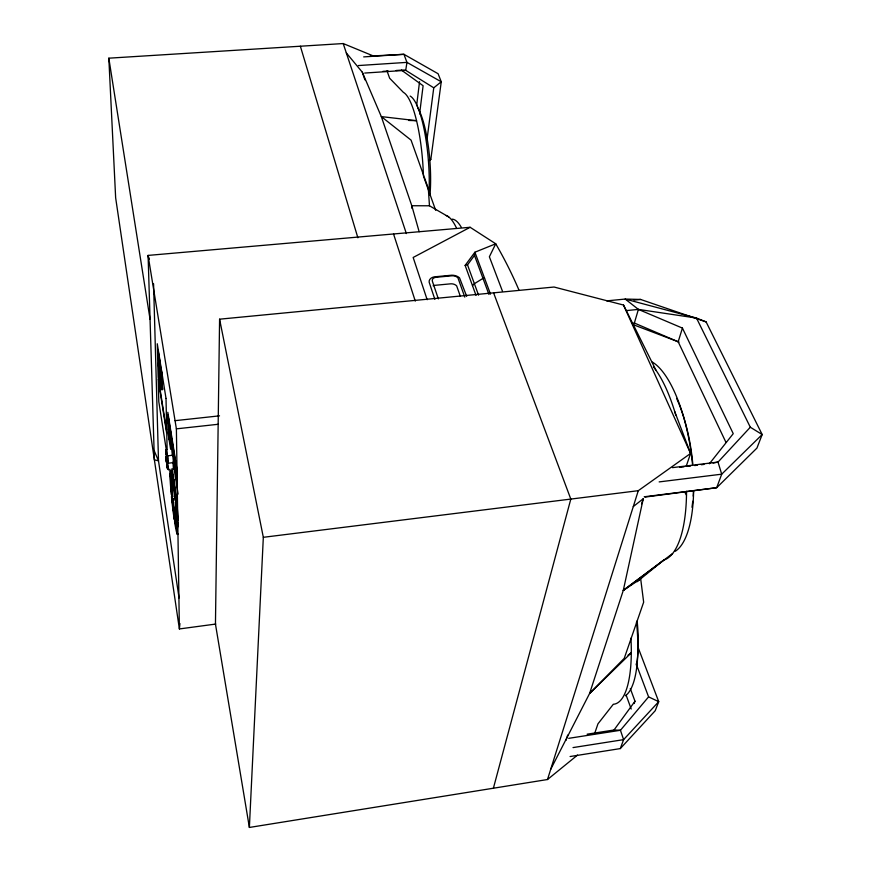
<?xml version="1.0" encoding="UTF-8"?>
<svg xmlns="http://www.w3.org/2000/svg" width="871" height="871" viewBox="0 0 871 871"><rect width="100%" height="100%" fill="white"/><g stroke="black" fill="none" stroke-linecap="round" stroke-linejoin="round"><path stroke-width="1.31" d="M166.437 449.73C166.797 446.921 167.907 459.115 166.938 454.934M166.59 456.535L166.688 455.696L167.221 459.137M167.417 461.739L167.286 462.196M167.428 460.411L167.428 460.988L167.21 458.745M171.533 449.164L168.245 432.321M172.621 456.077L172.73 455.228L173.492 462.588L168.31 463.209L168.016 461.87M173.601 455.969C174.102 452.833 175.245 470.286 173.764 458.473M176.084 471.505L176.192 470.699L176.617 472.855M656.005 370.306L623.516 305.046L554.054 287.027L219.59 319.189L215.453 624.093L249.378 827.45L547.5 779.523L577.549 755.07M249.378 827.45L263.325 537.309L219.59 319.189M179.916 623.56L179.382 628.949L215.79 624.05M167.591 462.098L167.058 459.333M172.393 455.631L171.631 448.315M416.599 105.805L419.55 81.678M419.593 113.905L423.11 85.728L401.466 70.137L396.163 70.497M488.958 294.463L474.477 255.443L474.902 252.22L495.73 243.793A850.542 594.262 -16.7 0 1 519.04 290.261M426.932 140.089L433.758 87.819L441.259 81.776L438.091 73.73L403.937 54.307L370.099 56.092M176.432 473.399L176.628 475.316L176.443 473.389M428.565 160.721L430.829 159.371L441.259 81.776L406.953 62.374L358.373 65.554M550.712 769.322L589.602 693.458L623.288 590.407L643.255 498.724L633.304 506.552M493.4 788.211L570.81 499.083L493.585 292.841M606.728 300.876L625.215 299.058L638.399 309.401L633.805 324.905L679.032 342.074M725.935 442.326L678.182 341.78L682.428 328.095L638.399 309.401L626.314 310.609M547.5 779.523L638.28 490.689L690.583 453.453L674.72 411.548M566.041 740.263L567.685 735.091M641.622 503.841L643.255 498.724M594.49 733.97L597.963 723.834L613.315 704.258A94.286 29.081 80.5 0 0 630.942 638.203M686.217 466.214L690.583 453.453L623.516 305.046M634.164 703.496L634.992 701.231L630.299 688.515M570.091 756.529L620.294 748.592L623.603 739.642L658.726 701.667L637.594 646.13M587.13 734.188L614.011 730.007L634.992 701.231M476.034 295.443L465.136 265.394L474.902 252.22L490.504 294.158M465.136 265.394L467.509 264.86L474.477 255.443M709.386 463.764L733.24 433.66L682.428 328.095M636.178 663.887L648.59 696.876L620.446 730.279L568.698 738.336M620.294 748.592L655.221 710.725L658.726 701.667L648.59 696.876M645.073 497.08L716.691 487.706L756.932 448.086L762.179 434.542L706.109 321.9L640.599 299.45L625.215 299.058L696.495 318.057L750.312 427.226L718.02 462.087L713.088 463.045M472.485 285.655L474.379 283.696L482.991 278.382L484.559 278.187M686.522 491.266A103.976 37.05 81.9 0 1 663.746 560.107L637.082 581.752M628.013 655.188L631.301 652.836L589.602 693.458L624.246 658.334L643.658 602.177L640.686 578.845L623.288 590.407L663.746 560.107M623.288 590.407L672.608 553.553M172.73 455.228L167.548 455.849L167.689 459.159M167.7 462.653L168.517 469.948L168.266 469.306M168.31 463.209L167.613 455.805M173.764 461.968L174.516 469.284L173.743 463.47M502.469 291.208L489.371 256.782L495.73 243.793L470.133 227.287L413.159 257.468L427.16 299.711M428.543 160.536L430.829 159.371M573.02 747.59L623.603 739.642L620.446 730.279L614.011 730.007M644.202 496.786L716.691 487.706L721.7 474.183L762.179 434.542L750.312 427.226M659.162 481.903L721.7 474.183L718.02 462.087L672.423 467.64M263.325 537.309L638.28 490.689M679.903 467.357L683.92 466.867M687.938 466.377L690.616 466.05M694.644 465.56L697.323 465.234M701.34 464.744L704.018 464.417M175.049 420.671L219.525 415.848M374.388 56.386L343.207 43.55L108.821 58.183L115.647 197.815L179.382 628.949L176.388 428.848L218.142 424.286M631.911 323.391L634.578 323.13L678.182 341.78M633.946 300.103L640.599 299.45M470.133 227.287L148.092 255.41L154.374 459.746L158.5 460.879L179.078 597.996M382.902 71.368L388.216 71.019M364.72 73.055L405.723 70.333L433.758 87.819M363.675 56.898L403.937 54.307L406.953 62.374L405.723 70.333L401.466 70.137M448.717 216.923L429.468 205.785L411.798 205.741L381.313 116.605L362.303 72.195L346.31 52.902M408.641 120.448L416.545 120.688L381.313 116.605L411.058 140.122L428.314 188.452L429.468 205.785M638.399 309.401L696.495 318.057L706.109 321.9M684.573 491.788L686.49 495.087M154.08 450.416L158.5 460.879L153.568 283.772M173.427 462.621L173.231 461.957M173.46 469.175L172.937 462.261M626.107 695.08L631.203 709.027M467.509 264.86L478.56 295.171M387.04 70.943L389.653 78.248L403.425 92.402A71.4 16.353 85.7 0 1 423.426 175.986M466.682 296.325L459.529 277.827A8.754 6.021 8.9 0 0 451.744 275.203L434.215 276.858A8.013 5.52 8.4 0 0 429.163 282.237L434.858 299.341M423.883 177.259L435.674 210.303M464.787 297.109L457.95 277.871A5.847 4.017 8.9 0 0 451.82 275.813L436.099 277.283A5.084 3.506 8.4 0 0 432.386 281.257L438.363 298.905M460.28 296.14L456.665 285.895A5.814 4.017 8.9 0 0 450.568 283.837L434.923 285.318A5.063 3.506 8.4 0 0 433.137 285.753M362.303 72.195L364.905 79.871M343.207 43.55L406.365 233.57M393.54 233.972L415.293 301.116M300.364 46.228L357.872 237.772M149.202 259.177L148.092 255.41L176.388 428.848M419.158 231.74L411.798 205.741L411.994 208.365M167.286 458.995L167.134 458.168L167.123 459.093M167.363 468.631L167.548 466.878M176.573 476.677L176.976 478.941L176.835 474.739M167.058 457.841C166.034 453.17 167.994 469.937 167.406 460.084M160.438 376.076L158.01 349.5L159.262 368.281M159.099 356.261L161.429 381.912L160.177 363.055M161.277 369.892L162.3 376.305M158.108 350.501L158.947 355.727M160.275 364.056L162.529 388.793M161.375 370.904L162.616 389.805L161.603 383.392M177.249 471.069L175.463 459.888L175.779 479.333L178.109 494.086M167.885 414.542L171.805 439.136M172.186 441.499L175.267 460.857M175.507 462.327L177.281 473.497M169.377 424.406L168.31 417.699L168.549 423.339M170.4 435.685L171.489 442.501L170.302 430.176L170.455 435.74M168.528 422.402L169.333 428.303L169.312 427.378M171.337 440.857L170.509 434.89L170.531 435.816M168.419 423.219L169.486 429.926L169.333 424.362M158.37 363.022L159.36 369.271M160.514 376.555L161.527 382.913M177.063 481.053L176.258 475.958L177.14 486.062L177.02 480.999M159.458 370.632L160.46 376.936L160.797 390.186L158.391 363.904L159.633 382.434M168.713 431.504L169.497 436.469L169.475 435.554M176.846 483.318L176.421 478.081L176.987 482.523M169.649 440.443L168.539 428.968L169.714 441.118L168.647 434.411M170.672 446.921L171.054 449.349M173.71 466.377L175.55 477.961L175.234 458.571L172.142 439.202L172.327 449.414M108.821 58.183L150.052 319.243M170.531 448.696L168.288 434.498L167.831 412.31L171.761 436.904L171.99 449.262M158.74 377.176L159.731 383.414M178.174 524.941L177.684 521.751A26.544 1.764 84.1 0 0 176.454 503.797L176.955 504.527A31.726 2.112 84.1 0 1 178.13 520.041M166.23 449.447L158.805 401.662L158.206 379.364L166.786 433.91L167.123 449.556M178.043 526.008L177.717 523.885A26.533 1.764 84.1 0 1 176.846 528.153L177.412 534.152A31.683 2.101 84.1 0 0 178.087 533.967M172.883 453.432C174.091 460.389 172.708 444.384 172.534 449.763M167.319 458.429L167.003 456.829L167.156 459.453M166.209 452.049L166.056 451.232L166.034 451.831M167.439 465.789L167.276 464.962L167.308 466.246M166.361 458.854L166.209 458.037L166.187 458.625M167.384 466.965L167.548 467.792L167.57 467.204M167.45 468.13L167.374 465.952M176.737 473.77L176.105 469.774L176.105 472.202M176.345 474.935L176.878 478.016L176.965 476.513M176.432 476.23L176.171 473.889M166.709 453.203L166.818 454.118M167.101 457.83L167.33 459.344M166.252 452.397L165.926 449.904L166.089 452.517M166.328 453.127C166.59 461.968 164.815 442.174 166.35 453.464M167.482 466.148C165.98 458.527 168.179 474.445 167.515 466.518M166.405 459.202L166.078 456.72L166.209 458.952M176.78 473.628L177.009 476.002M167.395 459.126L167.537 460.552M166.317 452.169L166.394 452.887M167.624 466.649L167.156 463.644L167.286 466.834M166.47 458.984L166.601 460.4M166.132 459.191L166.601 462.174L166.481 459.932M167.308 459.714L167.384 460.65M166.296 452.768L166.492 455.359L165.926 451.701M166.219 452.909L166.274 453.606M167.45 466.671L167.504 467.368M166.448 459.572C166.862 469.578 164.924 449.001 166.503 460.258M166.078 458.494L166.23 459.311M176.073 472.724L176.247 473.976M167.363 460.563L167.439 461.499M176.007 471.668L176.16 473.051M167.406 461.205L167.472 462.207M159.556 371.623L160.7 389.206L160.395 376.893M171.337 436.926L171.424 441.826M171.467 448.097L171.489 449.011L170.672 443.056M176.802 480.509L176.857 481.652M176.835 482.36L177.02 484.603L176.65 479.877M176.682 481.369L176.682 481.968M653.402 366.833A103.976 37.05 81.9 0 1 675.798 415.195M637.137 620.881A78.608 24.813 80.4 0 1 636.396 665.248M636.483 622.166A88.744 27.796 80.4 0 1 625.389 695.755M676.593 398.406A86.654 31.596 81.8 0 1 692.761 463.699M693.512 490.776A86.654 31.596 81.8 0 1 693.207 496.1M692.75 501.239A86.654 31.596 81.8 0 1 691.966 507.303M652.27 362.031A97.835 35.406 81.8 0 1 692.608 465.408M693.599 491.549A97.835 35.406 81.8 0 1 675.221 551.299M446.039 215.518A77.388 19.412 84.5 0 1 456.393 227.854M452.158 219.165A72.848 18.596 84.5 0 1 461.216 227.135M417.568 107.645A59.566 14.001 85.7 0 1 429.98 195.224M410.154 96.071A67.219 15.667 85.7 0 1 429.044 191.947M171.75 495.196A26.446 1.753 84.1 0 1 170.531 477.689L169.91 473.672A31.585 2.09 84.1 0 0 171.293 494.532L172.828 496.775A9.625 0.642 84.1 0 1 172.306 489.067L171.707 485.234A14.219 0.936 84.1 0 0 172.436 496.209M171.903 495.425A25.553 1.698 84.1 0 1 170.792 479.344L171.391 483.187A18.65 1.241 84.1 0 0 172.262 495.958M170.749 477.275A25.553 1.698 84.1 0 1 171.478 472.801L171.914 477.45A18.672 1.241 84.1 0 0 171.347 481.042M172.023 468.587A31.661 2.101 84.1 0 1 173.481 476.579L173.547 480.411A26.478 1.764 84.1 0 0 171.347 470.155M170.498 475.544A26.457 1.753 84.1 0 1 171.282 470.721M169.856 469.175A31.628 2.101 84.1 0 0 169.867 471.527L172.262 486.922A9.646 0.642 84.1 0 1 172.6 484.701L172.131 479.736A14.252 0.947 84.1 0 0 171.663 483.1M175.724 502.719L175.321 502.121A9.69 0.642 84.1 0 1 175.844 509.938L176.454 513.879A14.328 0.958 84.1 0 0 175.724 502.719M176.29 503.558L175.909 502.992A18.737 1.252 84.1 0 1 176.791 516.002L177.412 520.009A25.597 1.698 84.1 0 0 176.29 503.558M175.55 500.901L175.158 500.313A9.69 0.642 84.1 0 0 174.113 491.875L174.058 488.718A14.317 0.958 84.1 0 1 175.55 500.901M176.171 501.827L175.768 501.228A18.737 1.252 84.1 0 0 174.026 487.27L173.971 484.243A25.607 1.698 84.1 0 1 176.171 501.827M176.78 502.741L176.345 502.099A26.555 1.764 84.1 0 0 173.95 482.959L173.884 479.104A31.726 2.112 84.1 0 1 176.78 502.741M171.859 497.189L171.467 496.59A31.585 2.09 84.1 0 0 174.233 519.443L174.167 515.795A26.435 1.753 84.1 0 1 171.859 497.189M172.404 498.005L172.023 497.439A25.542 1.698 84.1 0 0 174.146 514.565L174.102 511.669A18.65 1.23 84.1 0 1 172.404 498.005M172.991 498.887L172.61 498.321A14.219 0.936 84.1 0 0 174.069 510.264L174.015 507.205A9.625 0.631 84.1 0 1 172.991 498.887M166.013 398.45L157.27 343.751L158.152 377.154L166.731 431.711L166.013 398.45M160.035 362.543L159.186 357.262L160.351 375.074L160.035 362.543M176.486 516.002L175.877 512.061A9.668 0.642 84.1 0 1 175.517 514.162L175.986 519.127A14.295 0.947 84.1 0 0 176.486 516.002M177.444 522.143L176.824 518.136A18.716 1.241 84.1 0 1 176.203 521.413L176.65 526.138A25.597 1.698 84.1 0 0 177.444 522.143M172.023 477.275L171.554 472.311A25.564 1.698 84.1 0 1 173.569 481.685L173.623 484.69A18.694 1.241 84.1 0 0 172.023 477.275M172.741 484.831L172.273 479.921A14.284 0.947 84.1 0 1 173.645 486.138L173.699 489.273A9.657 0.642 84.1 0 0 172.741 484.831M175.855 519.247L175.387 514.336A9.646 0.642 84.1 0 1 174.418 509.807L174.472 512.845A14.263 0.947 84.1 0 0 175.855 519.247M176.573 526.835L176.105 521.881A18.694 1.241 84.1 0 1 174.494 514.238L174.538 517.113A25.586 1.698 84.1 0 0 176.573 526.835M177.27 534.195L176.769 528.98A26.5 1.764 84.1 0 1 174.559 518.332L174.625 521.947A31.639 2.101 84.1 0 0 177.27 534.195"/></g></svg>
